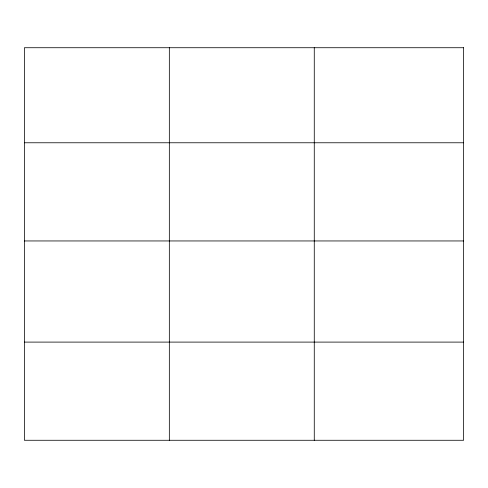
<?xml version="1.0" encoding="UTF-8"?>
<svg xmlns="http://www.w3.org/2000/svg" width="488" height="488" viewBox="0 0 488 488"><rect width="100%" height="100%" fill="white"/><g stroke="black" fill="none" stroke-linecap="round" stroke-linejoin="round"><path stroke-width="0.73" d="M24.4 142.77L463.6 142.77M24.4 240.95L463.6 240.95M24.4 342.1L463.6 342.1M314.272 47.726L314.272 440.274M169.336 47.726L169.336 440.274M463.6 47.726L24.4 47.726L24.4 440.274L463.6 440.274L463.6 47.726"/></g></svg>
